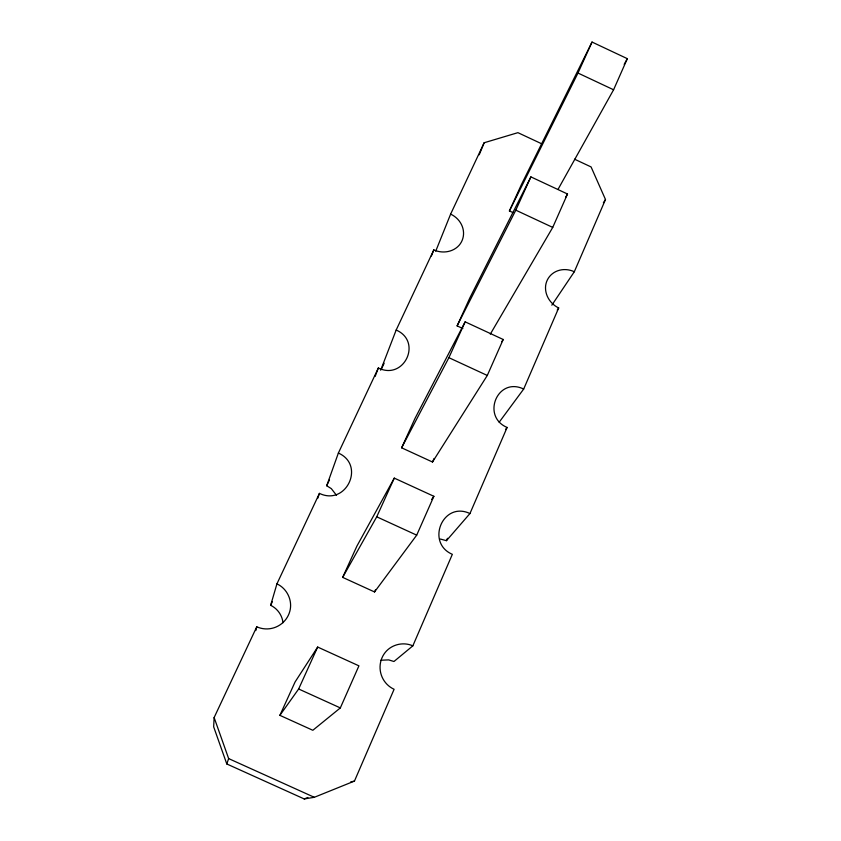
<?xml version="1.0" encoding="UTF-8"?>
<svg xmlns="http://www.w3.org/2000/svg" width="841" height="841" viewBox="0 0 841 841"><rect width="100%" height="100%" fill="white"/><g stroke="black" fill="none" stroke-linecap="round" stroke-linejoin="round"><path stroke-width="1.26" d="M541.52 143.716L517.919 132.668L484.143 142.76L450.629 214.119A21.645 19.764 23.9 0 1 459.049 245.383C452.773 252.332 442.145 253.719 433.819 249.893L396.174 330.04C422.687 341.53 404.058 380.763 378.345 367.99L338.376 453.057C365.74 465.115 346.082 506.314 319.433 493.383L276.931 583.864C286.371 588.227 292.037 598.897 290.303 609.157A23.853 23.569 -20.5 0 1 256.768 626.797L214.129 717.552L213.667 726.824L226.797 763.964L304.232 798.95L314.303 797.3L354.46 781.079L394.093 689.284A23.853 23.369 73.5 0 1 385.231 652.416C391.717 644.364 403.417 641.599 412.836 645.856L452.342 554.324C425.462 542.823 442.829 500.731 469.951 513.536L507.112 427.449C481.063 416.495 497.494 376.379 523.68 389.047L558.687 307.953C550.371 304 544.569 294.991 545.63 285.667A21.572 19.669 33 0 1 574.319 271.738L605.488 199.517L591.076 166.928L574.55 159.191M255.811 630.571L256.768 626.797M282.986 622.718C282.187 615.244 277.435 608.548 270.644 605.32L276.931 583.864M317.761 498.271L319.433 493.383M226.797 763.964L228.647 758.593L214.129 717.552M336.547 495.37L331.312 488.621L326.707 485.751L338.376 453.057M375.16 376.39L378.345 367.99M380.668 370.229L396.174 330.04M431.391 255.99L433.819 249.893M435.722 251.196L450.629 214.119M479.223 154.797L484.143 142.76M440.348 539.028L446.445 540.679L447.486 538.282M340.332 707.912L358.928 665.841L317.667 647.055L295.086 681.956L279.885 715.344L312.831 730.282L340.332 707.912L298.65 688.989L279.885 715.344M416.705 535.149L433.872 496.295L394.282 478.108L356.931 546.051L342.665 577.378L374.539 591.948L416.705 535.149L376.726 516.816L342.665 577.378M487.296 375.454L503.202 339.48L465.147 321.84L415.044 418.345L401.63 447.811L432.495 462.014L487.296 375.454L448.894 357.688L401.63 447.811M490.314 334.129L552.737 227.406L567.507 193.998L530.892 176.883L469.741 298.124L457.115 325.877L462.865 328.547M558.182 189.099L613.583 89.777L627.333 58.67L592.032 42.05L521.336 184.747L509.415 210.944L512.894 212.563M374.539 591.948L375.57 589.615M432.495 462.014L434.072 458.471M298.65 688.989L317.667 647.055M376.726 516.816L394.282 478.108M448.894 357.688L465.147 321.84M457.115 325.877L515.796 210.166L530.892 176.883M509.415 210.944L577.977 73.041L592.032 42.05M270.644 605.32L272.305 601.778M326.707 485.751L329.483 479.833M381.383 369.136L384.137 363.27M624.169 64.389L627.333 58.67M565.541 197.404L567.507 193.998M501.825 341.688L503.202 339.48M603.365 202.818L605.488 199.517M551.833 305.178L574.319 271.738M557.226 310.077L558.687 307.953M431.612 499.512L433.872 496.295M499.165 422.235L523.68 389.047M505.515 429.53L507.112 427.449M446.445 540.679L469.951 513.536M412.836 645.856L393.956 661.499L388.647 659.891L380.973 660.227M304.232 798.95L307.869 797.478M350.686 781.951L354.46 781.079M228.647 758.593L314.303 797.3M515.796 210.166L552.737 227.406M577.977 73.041L613.583 89.777"/></g></svg>
